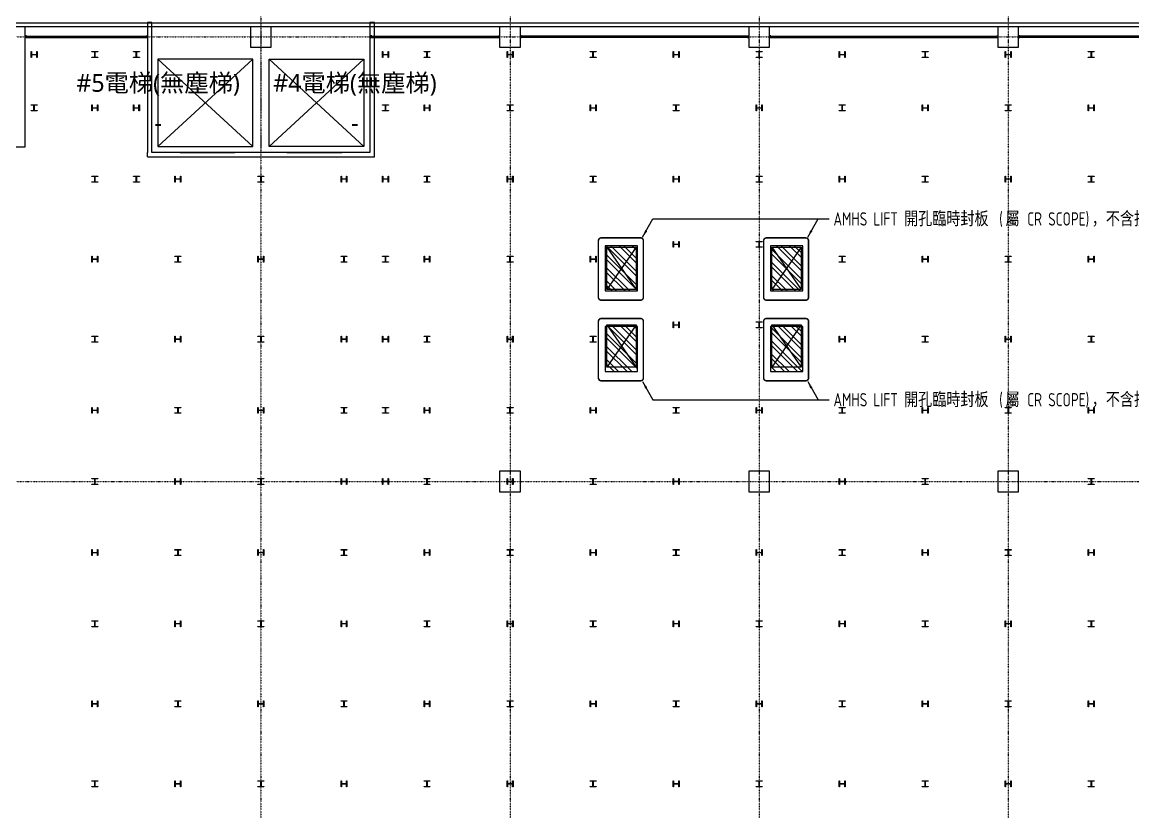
# Model space of a CAD drawing. Extents: x -32000 to 362567, y -29000 to 144214.
# Drawn here: x 185150 to 222600, y 63858 to 90491 of the extents above; entities that cross this region are included whole.
import ezdxf
from ezdxf.enums import TextEntityAlignment as Align

# ---------------------------------------------------------------- set-up
doc = ezdxf.new("R2010")
doc.units = 0
doc.header["$LTSCALE"] = 10
for name, pattern in [('H12PL25$0$JJP_三點線', [0.9, 0.3, -0.15, 0, -0.15, 0, -0.15, 0, -0.15]), ('H12PL25$0$TAI_虛線', [5.644, 2.822, -2.822]), ('XFDP20$0$PHANTOM2', [1.25, 0.625, -0.125, 0.125, -0.125, 0.125, -0.125])]:
    doc.linetypes.add(name, pattern=pattern)
for name, color, linetype in [('H12PL25$0$A-OBJE-2D', 252, 'Continuous'), ('H12PL25$0$A-WALL-EX', 252, 'Continuous'), ('H12PL25$0$A-WALL-IN', 252, 'Continuous'), ('H12PL25$0$A-ZONE', 252, 'Continuous'), ('H12PL25$0$S-COL', 252, 'Continuous'), ('H12PL25$0$S-GRID', 252, 'Continuous'), ('H12PL25$0$S-SLAB-SHOW', 252, 'Continuous'), ('XFDP20$0$A-Cancel Notes', 90, 'Continuous'), ('XFDP20$0$A-Partition-Col (50K)', 1, 'Continuous'), ('XFDP20$0$A-STEEL SHEET_STK', 201, 'Continuous'), ('XFDP20$0$A-W-R1 (Rockwool) (50K)', 2, 'Continuous')]:
    doc.layers.add(name, color=color, linetype=linetype)
doc.styles.add('H12PL25$0$Standard', font='', dxfattribs={"width": 0.8})
doc.styles.add('XFDP20$0$AA-TXT', font='isocp.shx', dxfattribs={"width": 0.8, "bigfont": 'china.shx'})
doc.styles.get('H12PL25$0$Standard').set_extended_font_data('Microsoft JhengHei')
doc.dimstyles.new('XFDP20$0$adim-10', dxfattribs={"dimscale": 1000, "dimtxt": 0.25, "dimasz": 0.25, "dimexe": 0.1, "dimexo": 0.5, "dimgap": 0.15, "dimtad": 0, "dimdec": 4, "dimzin": 0, "dimdsep": 46, "dimtxsty": 'XFDP20$0$AA-TXT', "dimcen": 2.5, "dimclrd": 2, "dimclre": 2, "dimclrt": 256, "dimadec": 0, "dimazin": 0, "dimtfac": 1, "dimtdec": 4, "dimtmove": 0, "dimatfit": 3, "dimfxl": 1, "dimtolj": 1, "dimtzin": 0, "dimarcsym": 0})

# ---------------------------------------------------------------- blocks, each defined once
blk = doc.blocks.new('XFDP20$0$TP1-50-Partition_Col-side')
blk.add_lwpolyline([(-2.5, -4), (-2.5, -3.9), (-2.6, -3.9), (-2.5, -3), (-2.5, -0.3), (-2.4, -0.2), (-0.7, -0.2), (-0.5, -0.2), (-0.1, -0.2), (0, -0.2), (0, -0.2), (0.5, -0.2), (0.6, -0.2), (2.4, -0.2), (2.5, -0.3), (2.5, -3), (2.6, -3.9), (2.5, -3.9), (2.5, -4), (2.7, -4), (2.7, 0), (-2.7, 0), (-2.7, -4)], close=True)
for points in [[(-1.6, -2.1), (-2.3, -2.1, 0.414213), (-2.4, -2.2), (-2.4, -3.6), (-2.5, -3.6), (-2.5, -2.2, -0.414213), (-2.3, -2), (-1.6, -2), (-1.6, -2.1)], [(1.6, -2.1), (2.3, -2.1, -0.414213), (2.4, -2.2), (2.4, -3.6), (2.5, -3.6), (2.5, -2.2, 0.414213), (2.3, -2), (1.6, -2), (1.6, -2.1)]]:
    blk.add_lwpolyline(points, format="xyb")
blk.add_lwpolyline([(2.2, -3.6), (-2.2, -3.6, -0.414214), (-2.3, -3.5), (-2.3, -2.6, -0.414214), (-2.2, -2.5), (-1.3, -2.5, 0.414214), (-1.1, -2.3), (-1.1, -2.2, 0.414214), (-1.3, -2.1), (-1.9, -2.1), (-1.9, -2.1), (-1.3, -2.1, -0.414214), (-1.2, -2.2), (-1.2, -2.3, -0.414214), (-1.3, -2.4), (-2.2, -2.4, 0.414214), (-2.4, -2.6), (-2.4, -3.5, 0.414214), (-2.2, -3.6), (2.2, -3.6, 0.414214), (2.4, -3.5), (2.4, -2.6, 0.414214), (2.2, -2.4), (1.3, -2.4, -0.414214), (1.2, -2.3), (1.2, -2.2, -0.414214), (1.3, -2.1), (1.9, -2.1), (1.9, -2.1), (1.3, -2.1, 0.414214), (1.1, -2.2), (1.1, -2.3, 0.414214), (1.3, -2.5), (2.2, -2.5, -0.414214), (2.3, -2.6), (2.3, -3.5, -0.414214)], format="xyb", close=True)
blk = doc.blocks.new('*U137')
h = blk.add_hatch()
h.set_pattern_fill('STEEL', color=256, scale=250, angle=270, style=0)
h.set_pattern_definition([(315, (-8876, -10240), (22.09709, 22.09709), []), (315, (-8860.375, -10240), (22.09709, 22.09709), [])])
h.paths.add_polyline_path([(0, 152.5), (0, 0), (109, 0), (109, 147.5), (109, 147.5), (109, 152.5)])
blk.add_lwpolyline([(0, 152.5), (0, 0), (109, 0), (109, 147.5), (109, 147.5), (109, 152.5), (0, 152.5)])
blk = doc.blocks.new('XFDP20')
at = {"layer": 'XFDP20$0$A-Cancel Notes', "linetype": 'XFDP20$0$PHANTOM2', "ltscale": 0.5, "const_width": 50}
for points in [[(206097, 81214), (206097, 83117, 0.414214), (205997, 83217), (204680, 83217, 0.414214), (204580, 83117), (204580, 81214, 0.414214), (204680, 81114), (205997, 81114, 0.414214)], [(211667, 81214), (211667, 83117, 0.414214), (211567, 83217), (210250, 83217, 0.414214), (210150, 83117), (210150, 81214, 0.414214), (210250, 81114), (211567, 81114, 0.414214)]]:
    blk.add_lwpolyline(points, format="xyb", close=True, dxfattribs=at)
at = {"layer": 'XFDP20$0$A-Cancel Notes', "linetype": 'XFDP20$0$PHANTOM2', "ltscale": 0.5, "const_width": 50, "elevation": 0}
for points in [[(206097, 78495), (206097, 80398, 0.414214), (205997, 80498), (204680, 80498, 0.414214), (204580, 80398), (204580, 78495, 0.414214), (204680, 78395), (205997, 78395, 0.414214)], [(211667, 78495), (211667, 80398, 0.414214), (211567, 80498), (210250, 80498, 0.414214), (210150, 80398), (210150, 78495, 0.414214), (210250, 78395), (211567, 78395, 0.414214)]]:
    blk.add_lwpolyline(points, format="xyb", close=True, dxfattribs=at)
at = {"layer": 'XFDP20$0$A-W-R1 (Rockwool) (50K)'}
for p, q in [((185250, 90025, 0), (189375, 90025)), ((185250, 89975, 0), (189375, 89975, 0)), ((196900, 90025, 0), (201250, 90025, 0)), ((196900, 89975, 0), (201250, 89975, 0)), ((209650, 90025, 0), (201950, 90025, 0)), ((209650, 89975, 0), (201950, 89975, 0)), ((210350, 90025, 0), (218050, 90025, 0)), ((210350, 89975, 0), (218050, 89975, 0)), ((226450, 90025, 0), (218750, 90025, 0)), ((226450, 89975, 0), (218750, 89975, 0))]:
    blk.add_line(p, q, dxfattribs=at)
at = {"layer": 'XFDP20$0$A-Partition-Col (50K)', "yscale": 10, "zscale": 10}
for p, xscale, rotation in [((185250, 90000, 0), 10, 90), ((189375, 90000, 0), -10, 270), ((196900, 90000), 10, 90), ((201250, 90000, 0), -10, 270), ((201950, 90000, 0), 10, 90), ((209650, 90000), -10, 270), ((210350, 90000), 10, 90), ((218050, 90000, 0), -10, 270), ((218750, 90000, 0), 10, 90)]:
    blk.add_blockref('XFDP20$0$TP1-50-Partition_Col-side', p, dxfattribs=dict(at, xscale=xscale, rotation=rotation))
at = {"layer": 'XFDP20$0$A-STEEL SHEET_STK', "xscale": 10, "yscale": 10, "zscale": 10, "rotation": 180}
for p in [(205901, 82950), (211471, 82950), (205901, 80231, 0), (211471, 80231, 0)]:
    blk.add_blockref('*U137', p, dxfattribs=at)
at = {"layer": 'XFDP20$0$A-Cancel Notes', "style": 'XFDP20$0$AA-TXT', "width": 0.8}
for s, p in [('AMHS LIFT', (212506, 83856, 0)), ('(    CR SCOPE)', (218096, 83856, 0)), ('AMHS LIFT', (212506, 77756, 0)), ('(    CR SCOPE)', (218096, 77756, 0))]:
    blk.add_text(s, height=450, dxfattribs=at).set_placement(p, align=Align.MIDDLE_LEFT)
at = {"layer": 'XFDP20$0$A-Cancel Notes', "style": 'XFDP20$0$AA-TXT'}
for s, p in [('開孔臨時封板  屬', (214887, 83856, 0)), ('，不含拆除。', (221216, 83856, 0)), ('開孔臨時封板  屬', (214887, 77756, 0)), ('，不含拆除。', (221216, 77756, 0))]:
    blk.add_text(s, height=500, dxfattribs=at).set_placement(p, align=Align.MIDDLE_LEFT)
at = {"layer": 'XFDP20$0$A-Cancel Notes'}
for points in [[(206069, 83241, 0), (206416, 83856, 0), (212362, 83856, 0)], [(211639, 83241, 0), (211986, 83856, 0), (212362, 83856, 0)], [(206069, 78371, 0), (206416, 77756, 0), (212362, 77756, 0)], [(211639, 78371, 0), (211986, 77756, 0), (212362, 77756, 0)]]:
    blk.add_leader(points, dimstyle='XFDP20$0$adim-10', override={"dimgap": 0.15, "dimtad": 0}, dxfattribs=at)
blk = doc.blocks.new('H12PL25')
at = {"layer": 'H12PL25$0$A-OBJE-2D', "lineweight": 0}
for p, q in [((192925, 86300), (189725, 89250)), ((192925, 89250), (189725, 86300)), ((192925, 89250), (189725, 89250)), ((189725, 89250), (189725, 86300)), ((192925, 86300), (192925, 89250)), ((193475, 86300), (196675, 89250)), ((193475, 89250), (196675, 86300)), ((193475, 86300), (193475, 89250)), ((193475, 89250), (196675, 89250)), ((196675, 89250), (196675, 86300)), ((189725, 86300), (192925, 86300)), ((196675, 86300), (193475, 86300)), ((190475, 86100), (192325, 86100)), ((194075, 86100), (195925, 86100))]:
    blk.add_line(p, q, dxfattribs=at)
at = {"layer": 'H12PL25$0$A-WALL-EX', "lineweight": 0}
blk.add_line((151700, 90465), (237400, 90465), dxfattribs=at)
at = {"layer": 'H12PL25$0$A-WALL-EX', "lineweight": 0, "flags": 128}
blk.add_lwpolyline([(151550, 90350), (237400, 90350)], dxfattribs=at)
at = {"layer": 'H12PL25$0$A-WALL-IN', "lineweight": 0, "flags": 128}
for points in [[(185250, 90330), (185150, 90330)], [(185250, 86440), (185250, 90330)], [(189525, 90482.5), (189375, 90482.5)], [(189375, 90482.5), (189375, 86100)], [(189525, 86100), (189525, 90482.5)], [(197025, 90482.5), (196875, 90482.5)], [(196875, 90482.5), (196875, 86100)], [(197025, 86100), (197025, 90482.5)], [(176100, 86290), (185250, 86290)], [(185250, 86290), (185250, 86440)], [(189375, 85950), (189375, 86100)], [(189375, 85950), (197025, 85950)], [(196875, 86100), (189525, 86100)], [(197025, 85950), (197025, 86100)]]:
    blk.add_lwpolyline(points, dxfattribs=at)
at = {"layer": 'H12PL25$0$S-COL', "lineweight": 0, "flags": 128}
for points in [[(192850, 90350), (192850, 89650), (193550, 89650), (193550, 90350)], [(201250, 90350), (201250, 89650), (201950, 89650), (201950, 90350)], [(209650, 90350), (209650, 89650), (210350, 89650), (210350, 90350)], [(218050, 90350), (218050, 89650), (218750, 89650), (218750, 90350)]]:
    blk.add_lwpolyline(points, dxfattribs=at)
for points in [[(185450, 89500), (185462, 89500), (185462, 89417, 0.41421356), (185475, 89404), (185625, 89404, 0.41421356), (185638, 89417), (185638, 89500), (185650, 89500), (185650, 89300), (185638, 89300), (185638, 89383, 0.41421356), (185625, 89396), (185475, 89396, 0.41421356), (185462, 89383), (185462, 89300), (185450, 89300)], [(187500, 89300), (187500, 89312), (187583, 89312, 0.41421356), (187596, 89325), (187596, 89475, 0.41421356), (187583, 89488), (187500, 89488), (187500, 89500), (187700, 89500), (187700, 89488), (187617, 89488, 0.41421356), (187604, 89475), (187604, 89325, 0.41421356), (187617, 89312), (187700, 89312), (187700, 89300)], [(188900, 89300), (188900, 89312), (188983, 89312, 0.41421356), (188996, 89325), (188996, 89475, 0.41421356), (188983, 89488), (188900, 89488), (188900, 89500), (189100, 89500), (189100, 89488), (189017, 89488, 0.41421356), (189004, 89475), (189004, 89325, 0.41421356), (189017, 89312), (189100, 89312), (189100, 89300)], [(197300, 89500), (197312, 89500), (197312, 89417, 0.41421356), (197325, 89404), (197475, 89404, 0.41421356), (197488, 89417), (197488, 89500), (197500, 89500), (197500, 89300), (197488, 89300), (197488, 89383, 0.41421356), (197475, 89396), (197325, 89396, 0.41421356), (197312, 89383), (197312, 89300), (197300, 89300)], [(198700, 89300), (198700, 89312), (198783, 89312, 0.41421356), (198796, 89325), (198796, 89475, 0.41421356), (198783, 89488), (198700, 89488), (198700, 89500), (198900, 89500), (198900, 89488), (198817, 89488, 0.41421356), (198804, 89475), (198804, 89325, 0.41421356), (198817, 89312), (198900, 89312), (198900, 89300)], [(201500, 89500), (201512, 89500), (201512, 89417, 0.41421356), (201525, 89404), (201675, 89404, 0.41421356), (201688, 89417), (201688, 89500), (201700, 89500), (201700, 89300), (201688, 89300), (201688, 89383, 0.41421356), (201675, 89396), (201525, 89396, 0.41421356), (201512, 89383), (201512, 89300), (201500, 89300)], [(204300, 89300), (204300, 89312), (204383, 89312, 0.41421356), (204396, 89325), (204396, 89475, 0.41421356), (204383, 89488), (204300, 89488), (204300, 89500), (204500, 89500), (204500, 89488), (204417, 89488, 0.41421356), (204404, 89475), (204404, 89325, 0.41421356), (204417, 89312), (204500, 89312), (204500, 89300)], [(207100, 89500), (207112, 89500), (207112, 89417, 0.41421356), (207125, 89404), (207275, 89404, 0.41421356), (207288, 89417), (207288, 89500), (207300, 89500), (207300, 89300), (207288, 89300), (207288, 89383, 0.41421356), (207275, 89396), (207125, 89396, 0.41421356), (207112, 89383), (207112, 89300), (207100, 89300)], [(209900, 89300), (209900, 89312), (209983, 89312, 0.41421356), (209996, 89325), (209996, 89475, 0.41421356), (209983, 89488), (209900, 89488), (209900, 89500), (210100, 89500), (210100, 89488), (210017, 89488, 0.41421356), (210004, 89475), (210004, 89325, 0.41421356), (210017, 89312), (210100, 89312), (210100, 89300)], [(212700, 89500), (212712, 89500), (212712, 89417, 0.41421356), (212725, 89404), (212875, 89404, 0.41421356), (212888, 89417), (212888, 89500), (212900, 89500), (212900, 89300), (212888, 89300), (212888, 89383, 0.41421356), (212875, 89396), (212725, 89396, 0.41421356), (212712, 89383), (212712, 89300), (212700, 89300)], [(215500, 89300), (215500, 89312), (215583, 89312, 0.41421356), (215596, 89325), (215596, 89475, 0.41421356), (215583, 89488), (215500, 89488), (215500, 89500), (215700, 89500), (215700, 89488), (215617, 89488, 0.41421356), (215604, 89475), (215604, 89325, 0.41421356), (215617, 89312), (215700, 89312), (215700, 89300)], [(218300, 89500), (218312, 89500), (218312, 89417, 0.41421356), (218325, 89404), (218475, 89404, 0.41421356), (218488, 89417), (218488, 89500), (218500, 89500), (218500, 89300), (218488, 89300), (218488, 89383, 0.41421356), (218475, 89396), (218325, 89396, 0.41421356), (218312, 89383), (218312, 89300), (218300, 89300)], [(221100, 89300), (221100, 89312), (221183, 89312, 0.41421356), (221196, 89325), (221196, 89475, 0.41421356), (221183, 89488), (221100, 89488), (221100, 89500), (221300, 89500), (221300, 89488), (221217, 89488, 0.41421356), (221204, 89475), (221204, 89325, 0.41421356), (221217, 89312), (221300, 89312), (221300, 89300)], [(185450, 87500), (185450, 87512), (185533, 87512, 0.41421356), (185546, 87525), (185546, 87675, 0.41421356), (185533, 87688), (185450, 87688), (185450, 87700), (185650, 87700), (185650, 87688), (185567, 87688, 0.41421356), (185554, 87675), (185554, 87525, 0.41421356), (185567, 87512), (185650, 87512), (185650, 87500)], [(187500, 87700), (187512, 87700), (187512, 87617, 0.41421356), (187525, 87604), (187675, 87604, 0.41421356), (187688, 87617), (187688, 87700), (187700, 87700), (187700, 87500), (187688, 87500), (187688, 87583, 0.41421356), (187675, 87596), (187525, 87596, 0.41421356), (187512, 87583), (187512, 87500), (187500, 87500)], [(188900, 87700), (188912, 87700), (188912, 87617, 0.41421356), (188925, 87604), (189075, 87604, 0.41421356), (189088, 87617), (189088, 87700), (189100, 87700), (189100, 87500), (189088, 87500), (189088, 87583, 0.41421356), (189075, 87596), (188925, 87596, 0.41421356), (188912, 87583), (188912, 87500), (188900, 87500)], [(197300, 87500), (197300, 87512), (197383, 87512, 0.41421356), (197396, 87525), (197396, 87675, 0.41421356), (197383, 87688), (197300, 87688), (197300, 87700), (197500, 87700), (197500, 87688), (197417, 87688, 0.41421356), (197404, 87675), (197404, 87525, 0.41421356), (197417, 87512), (197500, 87512), (197500, 87500)], [(198700, 87700), (198712, 87700), (198712, 87617, 0.41421356), (198725, 87604), (198875, 87604, 0.41421356), (198888, 87617), (198888, 87700), (198900, 87700), (198900, 87500), (198888, 87500), (198888, 87583, 0.41421356), (198875, 87596), (198725, 87596, 0.41421356), (198712, 87583), (198712, 87500), (198700, 87500)], [(201500, 87500), (201500, 87512), (201583, 87512, 0.41421356), (201596, 87525), (201596, 87675, 0.41421356), (201583, 87688), (201500, 87688), (201500, 87700), (201700, 87700), (201700, 87688), (201617, 87688, 0.41421356), (201604, 87675), (201604, 87525, 0.41421356), (201617, 87512), (201700, 87512), (201700, 87500)], [(204300, 87700), (204312, 87700), (204312, 87617, 0.41421356), (204325, 87604), (204475, 87604, 0.41421356), (204488, 87617), (204488, 87700), (204500, 87700), (204500, 87500), (204488, 87500), (204488, 87583, 0.41421356), (204475, 87596), (204325, 87596, 0.41421356), (204312, 87583), (204312, 87500), (204300, 87500)], [(207100, 87500), (207100, 87512), (207183, 87512, 0.41421356), (207196, 87525), (207196, 87675, 0.41421356), (207183, 87688), (207100, 87688), (207100, 87700), (207300, 87700), (207300, 87688), (207217, 87688, 0.41421356), (207204, 87675), (207204, 87525, 0.41421356), (207217, 87512), (207300, 87512), (207300, 87500)], [(209900, 87700), (209912, 87700), (209912, 87617, 0.41421356), (209925, 87604), (210075, 87604, 0.41421356), (210088, 87617), (210088, 87700), (210100, 87700), (210100, 87500), (210088, 87500), (210088, 87583, 0.41421356), (210075, 87596), (209925, 87596, 0.41421356), (209912, 87583), (209912, 87500), (209900, 87500)], [(212700, 87500), (212700, 87512), (212783, 87512, 0.41421356), (212796, 87525), (212796, 87675, 0.41421356), (212783, 87688), (212700, 87688), (212700, 87700), (212900, 87700), (212900, 87688), (212817, 87688, 0.41421356), (212804, 87675), (212804, 87525, 0.41421356), (212817, 87512), (212900, 87512), (212900, 87500)], [(215500, 87700), (215512, 87700), (215512, 87617, 0.41421356), (215525, 87604), (215675, 87604, 0.41421356), (215688, 87617), (215688, 87700), (215700, 87700), (215700, 87500), (215688, 87500), (215688, 87583, 0.41421356), (215675, 87596), (215525, 87596, 0.41421356), (215512, 87583), (215512, 87500), (215500, 87500)], [(218300, 87500), (218300, 87512), (218383, 87512, 0.41421356), (218396, 87525), (218396, 87675, 0.41421356), (218383, 87688), (218300, 87688), (218300, 87700), (218500, 87700), (218500, 87688), (218417, 87688, 0.41421356), (218404, 87675), (218404, 87525, 0.41421356), (218417, 87512), (218500, 87512), (218500, 87500)], [(221100, 87700), (221112, 87700), (221112, 87617, 0.41421356), (221125, 87604), (221275, 87604, 0.41421356), (221288, 87617), (221288, 87700), (221300, 87700), (221300, 87500), (221288, 87500), (221288, 87583, 0.41421356), (221275, 87596), (221125, 87596, 0.41421356), (221112, 87583), (221112, 87500), (221100, 87500)], [(187500, 85100), (187500, 85112), (187583, 85112, 0.41421356), (187596, 85125), (187596, 85275, 0.41421356), (187583, 85288), (187500, 85288), (187500, 85300), (187700, 85300), (187700, 85288), (187617, 85288, 0.41421356), (187604, 85275), (187604, 85125, 0.41421356), (187617, 85112), (187700, 85112), (187700, 85100)], [(188900, 85100), (188900, 85112), (188983, 85112, 0.41421356), (188996, 85125), (188996, 85275, 0.41421356), (188983, 85288), (188900, 85288), (188900, 85300), (189100, 85300), (189100, 85288), (189017, 85288, 0.41421356), (189004, 85275), (189004, 85125, 0.41421356), (189017, 85112), (189100, 85112), (189100, 85100)], [(190300, 85300), (190312, 85300), (190312, 85217, 0.41421356), (190325, 85204), (190475, 85204, 0.41421356), (190488, 85217), (190488, 85300), (190500, 85300), (190500, 85100), (190488, 85100), (190488, 85183, 0.41421356), (190475, 85196), (190325, 85196, 0.41421356), (190312, 85183), (190312, 85100), (190300, 85100)], [(193100, 85100), (193100, 85112), (193183, 85112, 0.41421356), (193196, 85125), (193196, 85275, 0.41421356), (193183, 85288), (193100, 85288), (193100, 85300), (193300, 85300), (193300, 85288), (193217, 85288, 0.41421356), (193204, 85275), (193204, 85125, 0.41421356), (193217, 85112), (193300, 85112), (193300, 85100)], [(195900, 85300), (195912, 85300), (195912, 85217, 0.41421356), (195925, 85204), (196075, 85204, 0.41421356), (196088, 85217), (196088, 85300), (196100, 85300), (196100, 85100), (196088, 85100), (196088, 85183, 0.41421356), (196075, 85196), (195925, 85196, 0.41421356), (195912, 85183), (195912, 85100), (195900, 85100)], [(197500, 85100), (197488, 85100), (197488, 85183, 0.41421356), (197475, 85196), (197325, 85196, 0.41421356), (197312, 85183), (197312, 85100), (197300, 85100), (197300, 85300), (197312, 85300), (197312, 85217, 0.41421356), (197325, 85204), (197475, 85204, 0.41421356), (197488, 85217), (197488, 85300), (197500, 85300)], [(198700, 85100), (198700, 85112), (198783, 85112, 0.41421356), (198796, 85125), (198796, 85275, 0.41421356), (198783, 85288), (198700, 85288), (198700, 85300), (198900, 85300), (198900, 85288), (198817, 85288, 0.41421356), (198804, 85275), (198804, 85125, 0.41421356), (198817, 85112), (198900, 85112), (198900, 85100)], [(201500, 85300), (201512, 85300), (201512, 85217, 0.41421356), (201525, 85204), (201675, 85204, 0.41421356), (201688, 85217), (201688, 85300), (201700, 85300), (201700, 85100), (201688, 85100), (201688, 85183, 0.41421356), (201675, 85196), (201525, 85196, 0.41421356), (201512, 85183), (201512, 85100), (201500, 85100)], [(204300, 85100), (204300, 85112), (204383, 85112, 0.41421356), (204396, 85125), (204396, 85275, 0.41421356), (204383, 85288), (204300, 85288), (204300, 85300), (204500, 85300), (204500, 85288), (204417, 85288, 0.41421356), (204404, 85275), (204404, 85125, 0.41421356), (204417, 85112), (204500, 85112), (204500, 85100)], [(207100, 85300), (207112, 85300), (207112, 85217, 0.41421356), (207125, 85204), (207275, 85204, 0.41421356), (207288, 85217), (207288, 85300), (207300, 85300), (207300, 85100), (207288, 85100), (207288, 85183, 0.41421356), (207275, 85196), (207125, 85196, 0.41421356), (207112, 85183), (207112, 85100), (207100, 85100)], [(209900, 85100), (209900, 85112), (209983, 85112, 0.41421356), (209996, 85125), (209996, 85275, 0.41421356), (209983, 85288), (209900, 85288), (209900, 85300), (210100, 85300), (210100, 85288), (210017, 85288, 0.41421356), (210004, 85275), (210004, 85125, 0.41421356), (210017, 85112), (210100, 85112), (210100, 85100)], [(212700, 85300), (212712, 85300), (212712, 85217, 0.41421356), (212725, 85204), (212875, 85204, 0.41421356), (212888, 85217), (212888, 85300), (212900, 85300), (212900, 85100), (212888, 85100), (212888, 85183, 0.41421356), (212875, 85196), (212725, 85196, 0.41421356), (212712, 85183), (212712, 85100), (212700, 85100)], [(215500, 85100), (215500, 85112), (215583, 85112, 0.41421356), (215596, 85125), (215596, 85275, 0.41421356), (215583, 85288), (215500, 85288), (215500, 85300), (215700, 85300), (215700, 85288), (215617, 85288, 0.41421356), (215604, 85275), (215604, 85125, 0.41421356), (215617, 85112), (215700, 85112), (215700, 85100)], [(218300, 85300), (218312, 85300), (218312, 85217, 0.41421356), (218325, 85204), (218475, 85204, 0.41421356), (218488, 85217), (218488, 85300), (218500, 85300), (218500, 85100), (218488, 85100), (218488, 85183, 0.41421356), (218475, 85196), (218325, 85196, 0.41421356), (218312, 85183), (218312, 85100), (218300, 85100)], [(221100, 85100), (221100, 85112), (221183, 85112, 0.41421356), (221196, 85125), (221196, 85275, 0.41421356), (221183, 85288), (221100, 85288), (221100, 85300), (221300, 85300), (221300, 85288), (221217, 85288, 0.41421356), (221204, 85275), (221204, 85125, 0.41421356), (221217, 85112), (221300, 85112), (221300, 85100)], [(207100, 83099.64), (207112, 83099.64), (207112, 83016.64, 0.41421356), (207125, 83003.64), (207275, 83003.64, 0.41421356), (207288, 83016.64), (207288, 83099.64), (207300, 83099.64), (207300, 82899.64), (207288, 82899.64), (207288, 82982.64, 0.41421356), (207275, 82995.64), (207125, 82995.64, 0.41421356), (207112, 82982.64), (207112, 82899.64), (207100, 82899.64)], [(209900, 82899.64), (209900, 82911.64), (209983, 82911.64, 0.41421356), (209996, 82924.64), (209996, 83074.64, 0.41421356), (209983, 83087.64), (209900, 83087.64), (209900, 83099.64), (210100, 83099.64), (210100, 83087.64), (210017, 83087.64, 0.41421356), (210004, 83074.64), (210004, 82924.64, 0.41421356), (210017, 82911.64), (210100, 82911.64), (210100, 82899.64)], [(187500, 82600), (187512, 82600), (187512, 82517, 0.41421356), (187525, 82504), (187675, 82504, 0.41421356), (187688, 82517), (187688, 82600), (187700, 82600), (187700, 82400), (187688, 82400), (187688, 82483, 0.41421356), (187675, 82496), (187525, 82496, 0.41421356), (187512, 82483), (187512, 82400), (187500, 82400)], [(190300, 82400), (190300, 82412), (190383, 82412, 0.41421356), (190396, 82425), (190396, 82575, 0.41421356), (190383, 82588), (190300, 82588), (190300, 82600), (190500, 82600), (190500, 82588), (190417, 82588, 0.41421356), (190404, 82575), (190404, 82425, 0.41421356), (190417, 82412), (190500, 82412), (190500, 82400)], [(193100, 82600), (193112, 82600), (193112, 82517, 0.41421356), (193125, 82504), (193275, 82504, 0.41421356), (193288, 82517), (193288, 82600), (193300, 82600), (193300, 82400), (193288, 82400), (193288, 82483, 0.41421356), (193275, 82496), (193125, 82496, 0.41421356), (193112, 82483), (193112, 82400), (193100, 82400)], [(195900, 82400), (195900, 82412), (195983, 82412, 0.41421356), (195996, 82425), (195996, 82575, 0.41421356), (195983, 82588), (195900, 82588), (195900, 82600), (196100, 82600), (196100, 82588), (196017, 82588, 0.41421356), (196004, 82575), (196004, 82425, 0.41421356), (196017, 82412), (196100, 82412), (196100, 82400)], [(197300, 82400), (197300, 82412), (197383, 82412, 0.41421356), (197396, 82425), (197396, 82575, 0.41421356), (197383, 82588), (197300, 82588), (197300, 82600), (197500, 82600), (197500, 82588), (197417, 82588, 0.41421356), (197404, 82575), (197404, 82425, 0.41421356), (197417, 82412), (197500, 82412), (197500, 82400)], [(198700, 82600), (198712, 82600), (198712, 82517, 0.41421356), (198725, 82504), (198875, 82504, 0.41421356), (198888, 82517), (198888, 82600), (198900, 82600), (198900, 82400), (198888, 82400), (198888, 82483, 0.41421356), (198875, 82496), (198725, 82496, 0.41421356), (198712, 82483), (198712, 82400), (198700, 82400)], [(201500, 82400), (201500, 82412), (201583, 82412, 0.41421356), (201596, 82425), (201596, 82575, 0.41421356), (201583, 82588), (201500, 82588), (201500, 82600), (201700, 82600), (201700, 82588), (201617, 82588, 0.41421356), (201604, 82575), (201604, 82425, 0.41421356), (201617, 82412), (201700, 82412), (201700, 82400)], [(204300, 82600), (204312, 82600), (204312, 82517, 0.41421356), (204325, 82504), (204475, 82504, 0.41421356), (204488, 82517), (204488, 82600), (204500, 82600), (204500, 82400), (204488, 82400), (204488, 82483, 0.41421356), (204475, 82496), (204325, 82496, 0.41421356), (204312, 82483), (204312, 82400), (204300, 82400)], [(212700, 82400), (212700, 82412), (212783, 82412, 0.41421356), (212796, 82425), (212796, 82575, 0.41421356), (212783, 82588), (212700, 82588), (212700, 82600), (212900, 82600), (212900, 82588), (212817, 82588, 0.41421356), (212804, 82575), (212804, 82425, 0.41421356), (212817, 82412), (212900, 82412), (212900, 82400)], [(215500, 82600), (215512, 82600), (215512, 82517, 0.41421356), (215525, 82504), (215675, 82504, 0.41421356), (215688, 82517), (215688, 82600), (215700, 82600), (215700, 82400), (215688, 82400), (215688, 82483, 0.41421356), (215675, 82496), (215525, 82496, 0.41421356), (215512, 82483), (215512, 82400), (215500, 82400)], [(218300, 82400), (218300, 82412), (218383, 82412, 0.41421356), (218396, 82425), (218396, 82575, 0.41421356), (218383, 82588), (218300, 82588), (218300, 82600), (218500, 82600), (218500, 82588), (218417, 82588, 0.41421356), (218404, 82575), (218404, 82425, 0.41421356), (218417, 82412), (218500, 82412), (218500, 82400)], [(221100, 82600), (221112, 82600), (221112, 82517, 0.41421356), (221125, 82504), (221275, 82504, 0.41421356), (221288, 82517), (221288, 82600), (221300, 82600), (221300, 82400), (221288, 82400), (221288, 82483, 0.41421356), (221275, 82496), (221125, 82496, 0.41421356), (221112, 82483), (221112, 82400), (221100, 82400)], [(207100, 80380.63), (207112, 80380.63), (207112, 80297.63, 0.41421356), (207125, 80284.63), (207275, 80284.63, 0.41421356), (207288, 80297.63), (207288, 80380.63), (207300, 80380.63), (207300, 80180.63), (207288, 80180.63), (207288, 80263.63, 0.41421356), (207275, 80276.63), (207125, 80276.63, 0.41421356), (207112, 80263.63), (207112, 80180.63), (207100, 80180.63)], [(209900, 80180.63), (209900, 80192.63), (209983, 80192.63, 0.41421356), (209996, 80205.63), (209996, 80355.63, 0.41421356), (209983, 80368.63), (209900, 80368.63), (209900, 80380.63), (210100, 80380.63), (210100, 80368.63), (210017, 80368.63, 0.41421356), (210004, 80355.63), (210004, 80205.63, 0.41421356), (210017, 80192.63), (210100, 80192.63), (210100, 80180.63)], [(187500, 79700), (187500, 79712), (187583, 79712, 0.41421356), (187596, 79725), (187596, 79875, 0.41421356), (187583, 79888), (187500, 79888), (187500, 79900), (187700, 79900), (187700, 79888), (187617, 79888, 0.41421356), (187604, 79875), (187604, 79725, 0.41421356), (187617, 79712), (187700, 79712), (187700, 79700)], [(190300, 79900), (190312, 79900), (190312, 79817, 0.41421356), (190325, 79804), (190475, 79804, 0.41421356), (190488, 79817), (190488, 79900), (190500, 79900), (190500, 79700), (190488, 79700), (190488, 79783, 0.41421356), (190475, 79796), (190325, 79796, 0.41421356), (190312, 79783), (190312, 79700), (190300, 79700)], [(193100, 79700), (193100, 79712), (193183, 79712, 0.41421356), (193196, 79725), (193196, 79875, 0.41421356), (193183, 79888), (193100, 79888), (193100, 79900), (193300, 79900), (193300, 79888), (193217, 79888, 0.41421356), (193204, 79875), (193204, 79725, 0.41421356), (193217, 79712), (193300, 79712), (193300, 79700)], [(195900, 79900), (195912, 79900), (195912, 79817, 0.41421356), (195925, 79804), (196075, 79804, 0.41421356), (196088, 79817), (196088, 79900), (196100, 79900), (196100, 79700), (196088, 79700), (196088, 79783, 0.41421356), (196075, 79796), (195925, 79796, 0.41421356), (195912, 79783), (195912, 79700), (195900, 79700)], [(197500, 79700), (197488, 79700), (197488, 79783, 0.41421356), (197475, 79796), (197325, 79796, 0.41421356), (197312, 79783), (197312, 79700), (197300, 79700), (197300, 79900), (197312, 79900), (197312, 79817, 0.41421356), (197325, 79804), (197475, 79804, 0.41421356), (197488, 79817), (197488, 79900), (197500, 79900)], [(198700, 79700), (198700, 79712), (198783, 79712, 0.41421356), (198796, 79725), (198796, 79875, 0.41421356), (198783, 79888), (198700, 79888), (198700, 79900), (198900, 79900), (198900, 79888), (198817, 79888, 0.41421356), (198804, 79875), (198804, 79725, 0.41421356), (198817, 79712), (198900, 79712), (198900, 79700)], [(201500, 79900), (201512, 79900), (201512, 79817, 0.41421356), (201525, 79804), (201675, 79804, 0.41421356), (201688, 79817), (201688, 79900), (201700, 79900), (201700, 79700), (201688, 79700), (201688, 79783, 0.41421356), (201675, 79796), (201525, 79796, 0.41421356), (201512, 79783), (201512, 79700), (201500, 79700)], [(204300, 79700), (204300, 79712), (204383, 79712, 0.41421356), (204396, 79725), (204396, 79875, 0.41421356), (204383, 79888), (204300, 79888), (204300, 79900), (204500, 79900), (204500, 79888), (204417, 79888, 0.41421356), (204404, 79875), (204404, 79725, 0.41421356), (204417, 79712), (204500, 79712), (204500, 79700)], [(212700, 79900), (212712, 79900), (212712, 79817, 0.41421356), (212725, 79804), (212875, 79804, 0.41421356), (212888, 79817), (212888, 79900), (212900, 79900), (212900, 79700), (212888, 79700), (212888, 79783, 0.41421356), (212875, 79796), (212725, 79796, 0.41421356), (212712, 79783), (212712, 79700), (212700, 79700)], [(215500, 79700), (215500, 79712), (215583, 79712, 0.41421356), (215596, 79725), (215596, 79875, 0.41421356), (215583, 79888), (215500, 79888), (215500, 79900), (215700, 79900), (215700, 79888), (215617, 79888, 0.41421356), (215604, 79875), (215604, 79725, 0.41421356), (215617, 79712), (215700, 79712), (215700, 79700)], [(218300, 79900), (218312, 79900), (218312, 79817, 0.41421356), (218325, 79804), (218475, 79804, 0.41421356), (218488, 79817), (218488, 79900), (218500, 79900), (218500, 79700), (218488, 79700), (218488, 79783, 0.41421356), (218475, 79796), (218325, 79796, 0.41421356), (218312, 79783), (218312, 79700), (218300, 79700)], [(221100, 79700), (221100, 79712), (221183, 79712, 0.41421356), (221196, 79725), (221196, 79875, 0.41421356), (221183, 79888), (221100, 79888), (221100, 79900), (221300, 79900), (221300, 79888), (221217, 79888, 0.41421356), (221204, 79875), (221204, 79725, 0.41421356), (221217, 79712), (221300, 79712), (221300, 79700)], [(187500, 77500), (187512, 77500), (187512, 77417, 0.41421356), (187525, 77404), (187675, 77404, 0.41421356), (187688, 77417), (187688, 77500), (187700, 77500), (187700, 77300), (187688, 77300), (187688, 77383, 0.41421356), (187675, 77396), (187525, 77396, 0.41421356), (187512, 77383), (187512, 77300), (187500, 77300)], [(190300, 77300), (190300, 77312), (190383, 77312, 0.41421356), (190396, 77325), (190396, 77475, 0.41421356), (190383, 77488), (190300, 77488), (190300, 77500), (190500, 77500), (190500, 77488), (190417, 77488, 0.41421356), (190404, 77475), (190404, 77325, 0.41421356), (190417, 77312), (190500, 77312), (190500, 77300)], [(193100, 77500), (193112, 77500), (193112, 77417, 0.41421356), (193125, 77404), (193275, 77404, 0.41421356), (193288, 77417), (193288, 77500), (193300, 77500), (193300, 77300), (193288, 77300), (193288, 77383, 0.41421356), (193275, 77396), (193125, 77396, 0.41421356), (193112, 77383), (193112, 77300), (193100, 77300)], [(195900, 77300), (195900, 77312), (195983, 77312, 0.41421356), (195996, 77325), (195996, 77475, 0.41421356), (195983, 77488), (195900, 77488), (195900, 77500), (196100, 77500), (196100, 77488), (196017, 77488, 0.41421356), (196004, 77475), (196004, 77325, 0.41421356), (196017, 77312), (196100, 77312), (196100, 77300)], [(197300, 77300), (197300, 77312), (197383, 77312, 0.41421356), (197396, 77325), (197396, 77475, 0.41421356), (197383, 77488), (197300, 77488), (197300, 77500), (197500, 77500), (197500, 77488), (197417, 77488, 0.41421356), (197404, 77475), (197404, 77325, 0.41421356), (197417, 77312), (197500, 77312), (197500, 77300)], [(198700, 77500), (198712, 77500), (198712, 77417, 0.41421356), (198725, 77404), (198875, 77404, 0.41421356), (198888, 77417), (198888, 77500), (198900, 77500), (198900, 77300), (198888, 77300), (198888, 77383, 0.41421356), (198875, 77396), (198725, 77396, 0.41421356), (198712, 77383), (198712, 77300), (198700, 77300)], [(201500, 77300), (201500, 77312), (201583, 77312, 0.41421356), (201596, 77325), (201596, 77475, 0.41421356), (201583, 77488), (201500, 77488), (201500, 77500), (201700, 77500), (201700, 77488), (201617, 77488, 0.41421356), (201604, 77475), (201604, 77325, 0.41421356), (201617, 77312), (201700, 77312), (201700, 77300)], [(204300, 77500), (204312, 77500), (204312, 77417, 0.41421356), (204325, 77404), (204475, 77404, 0.41421356), (204488, 77417), (204488, 77500), (204500, 77500), (204500, 77300), (204488, 77300), (204488, 77383, 0.41421356), (204475, 77396), (204325, 77396, 0.41421356), (204312, 77383), (204312, 77300), (204300, 77300)], [(207100, 77300), (207100, 77312), (207183, 77312, 0.41421356), (207196, 77325), (207196, 77475, 0.41421356), (207183, 77488), (207100, 77488), (207100, 77500), (207300, 77500), (207300, 77488), (207217, 77488, 0.41421356), (207204, 77475), (207204, 77325, 0.41421356), (207217, 77312), (207300, 77312), (207300, 77300)], [(209900, 77500), (209912, 77500), (209912, 77417, 0.41421356), (209925, 77404), (210075, 77404, 0.41421356), (210088, 77417), (210088, 77500), (210100, 77500), (210100, 77300), (210088, 77300), (210088, 77383, 0.41421356), (210075, 77396), (209925, 77396, 0.41421356), (209912, 77383), (209912, 77300), (209900, 77300)], [(212700, 77300), (212700, 77312), (212783, 77312, 0.41421356), (212796, 77325), (212796, 77475, 0.41421356), (212783, 77488), (212700, 77488), (212700, 77500), (212900, 77500), (212900, 77488), (212817, 77488, 0.41421356), (212804, 77475), (212804, 77325, 0.41421356), (212817, 77312), (212900, 77312), (212900, 77300)], [(215500, 77500), (215512, 77500), (215512, 77417, 0.41421356), (215525, 77404), (215675, 77404, 0.41421356), (215688, 77417), (215688, 77500), (215700, 77500), (215700, 77300), (215688, 77300), (215688, 77383, 0.41421356), (215675, 77396), (215525, 77396, 0.41421356), (215512, 77383), (215512, 77300), (215500, 77300)], [(218300, 77300), (218300, 77312), (218383, 77312, 0.41421356), (218396, 77325), (218396, 77475, 0.41421356), (218383, 77488), (218300, 77488), (218300, 77500), (218500, 77500), (218500, 77488), (218417, 77488, 0.41421356), (218404, 77475), (218404, 77325, 0.41421356), (218417, 77312), (218500, 77312), (218500, 77300)], [(221100, 77500), (221112, 77500), (221112, 77417, 0.41421356), (221125, 77404), (221275, 77404, 0.41421356), (221288, 77417), (221288, 77500), (221300, 77500), (221300, 77300), (221288, 77300), (221288, 77383, 0.41421356), (221275, 77396), (221125, 77396, 0.41421356), (221112, 77383), (221112, 77300), (221100, 77300)], [(187500, 74900), (187500, 74912), (187583, 74912, 0.41421356), (187596, 74925), (187596, 75075, 0.41421356), (187583, 75088), (187500, 75088), (187500, 75100), (187700, 75100), (187700, 75088), (187617, 75088, 0.41421356), (187604, 75075), (187604, 74925, 0.41421356), (187617, 74912), (187700, 74912), (187700, 74900)], [(190300, 75100), (190312, 75100), (190312, 75017, 0.41421356), (190325, 75004), (190475, 75004, 0.41421356), (190488, 75017), (190488, 75100), (190500, 75100), (190500, 74900), (190488, 74900), (190488, 74983, 0.41421356), (190475, 74996), (190325, 74996, 0.41421356), (190312, 74983), (190312, 74900), (190300, 74900)], [(193100, 74900), (193100, 74912), (193183, 74912, 0.41421356), (193196, 74925), (193196, 75075, 0.41421356), (193183, 75088), (193100, 75088), (193100, 75100), (193300, 75100), (193300, 75088), (193217, 75088, 0.41421356), (193204, 75075), (193204, 74925, 0.41421356), (193217, 74912), (193300, 74912), (193300, 74900)], [(195900, 75100), (195912, 75100), (195912, 75017, 0.41421356), (195925, 75004), (196075, 75004, 0.41421356), (196088, 75017), (196088, 75100), (196100, 75100), (196100, 74900), (196088, 74900), (196088, 74983, 0.41421356), (196075, 74996), (195925, 74996, 0.41421356), (195912, 74983), (195912, 74900), (195900, 74900)], [(197300, 75100), (197312, 75100), (197312, 75017, 0.41421356), (197325, 75004), (197475, 75004, 0.41421356), (197488, 75017), (197488, 75100), (197500, 75100), (197500, 74900), (197488, 74900), (197488, 74983, 0.41421356), (197475, 74996), (197325, 74996, 0.41421356), (197312, 74983), (197312, 74900), (197300, 74900)], [(198700, 74900), (198700, 74912), (198783, 74912, 0.41421356), (198796, 74925), (198796, 75075, 0.41421356), (198783, 75088), (198700, 75088), (198700, 75100), (198900, 75100), (198900, 75088), (198817, 75088, 0.41421356), (198804, 75075), (198804, 74925, 0.41421356), (198817, 74912), (198900, 74912), (198900, 74900)], [(201500, 75100), (201512, 75100), (201512, 75017, 0.41421356), (201525, 75004), (201675, 75004, 0.41421356), (201688, 75017), (201688, 75100), (201700, 75100), (201700, 74900), (201688, 74900), (201688, 74983, 0.41421356), (201675, 74996), (201525, 74996, 0.41421356), (201512, 74983), (201512, 74900), (201500, 74900)], [(204300, 74900), (204300, 74912), (204383, 74912, 0.41421356), (204396, 74925), (204396, 75075, 0.41421356), (204383, 75088), (204300, 75088), (204300, 75100), (204500, 75100), (204500, 75088), (204417, 75088, 0.41421356), (204404, 75075), (204404, 74925, 0.41421356), (204417, 74912), (204500, 74912), (204500, 74900)], [(207100, 75100), (207112, 75100), (207112, 75017, 0.41421356), (207125, 75004), (207275, 75004, 0.41421356), (207288, 75017), (207288, 75100), (207300, 75100), (207300, 74900), (207288, 74900), (207288, 74983, 0.41421356), (207275, 74996), (207125, 74996, 0.41421356), (207112, 74983), (207112, 74900), (207100, 74900)], [(212700, 75100), (212712, 75100), (212712, 75017, 0.41421356), (212725, 75004), (212875, 75004, 0.41421356), (212888, 75017), (212888, 75100), (212900, 75100), (212900, 74900), (212888, 74900), (212888, 74983, 0.41421356), (212875, 74996), (212725, 74996, 0.41421356), (212712, 74983), (212712, 74900), (212700, 74900)], [(215500, 74900), (215500, 74912), (215583, 74912, 0.41421356), (215596, 74925), (215596, 75075, 0.41421356), (215583, 75088), (215500, 75088), (215500, 75100), (215700, 75100), (215700, 75088), (215617, 75088, 0.41421356), (215604, 75075), (215604, 74925, 0.41421356), (215617, 74912), (215700, 74912), (215700, 74900)], [(221100, 74900), (221100, 74912), (221183, 74912, 0.41421356), (221196, 74925), (221196, 75075, 0.41421356), (221183, 75088), (221100, 75088), (221100, 75100), (221300, 75100), (221300, 75088), (221217, 75088, 0.41421356), (221204, 75075), (221204, 74925, 0.41421356), (221217, 74912), (221300, 74912), (221300, 74900)], [(187500, 72700), (187512, 72700), (187512, 72617, 0.41421356), (187525, 72604), (187675, 72604, 0.41421356), (187688, 72617), (187688, 72700), (187700, 72700), (187700, 72500), (187688, 72500), (187688, 72583, 0.41421356), (187675, 72596), (187525, 72596, 0.41421356), (187512, 72583), (187512, 72500), (187500, 72500)], [(190300, 72500), (190300, 72512), (190383, 72512, 0.41421356), (190396, 72525), (190396, 72675, 0.41421356), (190383, 72688), (190300, 72688), (190300, 72700), (190500, 72700), (190500, 72688), (190417, 72688, 0.41421356), (190404, 72675), (190404, 72525, 0.41421356), (190417, 72512), (190500, 72512), (190500, 72500)], [(193100, 72700), (193112, 72700), (193112, 72617, 0.41421356), (193125, 72604), (193275, 72604, 0.41421356), (193288, 72617), (193288, 72700), (193300, 72700), (193300, 72500), (193288, 72500), (193288, 72583, 0.41421356), (193275, 72596), (193125, 72596, 0.41421356), (193112, 72583), (193112, 72500), (193100, 72500)], [(195900, 72500), (195900, 72512), (195983, 72512, 0.41421356), (195996, 72525), (195996, 72675, 0.41421356), (195983, 72688), (195900, 72688), (195900, 72700), (196100, 72700), (196100, 72688), (196017, 72688, 0.41421356), (196004, 72675), (196004, 72525, 0.41421356), (196017, 72512), (196100, 72512), (196100, 72500)], [(198700, 72700), (198712, 72700), (198712, 72617, 0.41421356), (198725, 72604), (198875, 72604, 0.41421356), (198888, 72617), (198888, 72700), (198900, 72700), (198900, 72500), (198888, 72500), (198888, 72583, 0.41421356), (198875, 72596), (198725, 72596, 0.41421356), (198712, 72583), (198712, 72500), (198700, 72500)], [(201500, 72500), (201500, 72512), (201583, 72512, 0.41421356), (201596, 72525), (201596, 72675, 0.41421356), (201583, 72688), (201500, 72688), (201500, 72700), (201700, 72700), (201700, 72688), (201617, 72688, 0.41421356), (201604, 72675), (201604, 72525, 0.41421356), (201617, 72512), (201700, 72512), (201700, 72500)], [(204300, 72700), (204312, 72700), (204312, 72617, 0.41421356), (204325, 72604), (204475, 72604, 0.41421356), (204488, 72617), (204488, 72700), (204500, 72700), (204500, 72500), (204488, 72500), (204488, 72583, 0.41421356), (204475, 72596), (204325, 72596, 0.41421356), (204312, 72583), (204312, 72500), (204300, 72500)], [(207100, 72500), (207100, 72512), (207183, 72512, 0.41421356), (207196, 72525), (207196, 72675, 0.41421356), (207183, 72688), (207100, 72688), (207100, 72700), (207300, 72700), (207300, 72688), (207217, 72688, 0.41421356), (207204, 72675), (207204, 72525, 0.41421356), (207217, 72512), (207300, 72512), (207300, 72500)], [(209900, 72700), (209912, 72700), (209912, 72617, 0.41421356), (209925, 72604), (210075, 72604, 0.41421356), (210088, 72617), (210088, 72700), (210100, 72700), (210100, 72500), (210088, 72500), (210088, 72583, 0.41421356), (210075, 72596), (209925, 72596, 0.41421356), (209912, 72583), (209912, 72500), (209900, 72500)], [(212700, 72500), (212700, 72512), (212783, 72512, 0.41421356), (212796, 72525), (212796, 72675, 0.41421356), (212783, 72688), (212700, 72688), (212700, 72700), (212900, 72700), (212900, 72688), (212817, 72688, 0.41421356), (212804, 72675), (212804, 72525, 0.41421356), (212817, 72512), (212900, 72512), (212900, 72500)], [(215500, 72700), (215512, 72700), (215512, 72617, 0.41421356), (215525, 72604), (215675, 72604, 0.41421356), (215688, 72617), (215688, 72700), (215700, 72700), (215700, 72500), (215688, 72500), (215688, 72583, 0.41421356), (215675, 72596), (215525, 72596, 0.41421356), (215512, 72583), (215512, 72500), (215500, 72500)], [(218300, 72500), (218300, 72512), (218383, 72512, 0.41421356), (218396, 72525), (218396, 72675, 0.41421356), (218383, 72688), (218300, 72688), (218300, 72700), (218500, 72700), (218500, 72688), (218417, 72688, 0.41421356), (218404, 72675), (218404, 72525, 0.41421356), (218417, 72512), (218500, 72512), (218500, 72500)], [(221100, 72700), (221112, 72700), (221112, 72617, 0.41421356), (221125, 72604), (221275, 72604, 0.41421356), (221288, 72617), (221288, 72700), (221300, 72700), (221300, 72500), (221288, 72500), (221288, 72583, 0.41421356), (221275, 72596), (221125, 72596, 0.41421356), (221112, 72583), (221112, 72500), (221100, 72500)], [(187500, 70100), (187500, 70112), (187583, 70112, 0.41421356), (187596, 70125), (187596, 70275, 0.41421356), (187583, 70288), (187500, 70288), (187500, 70300), (187700, 70300), (187700, 70288), (187617, 70288, 0.41421356), (187604, 70275), (187604, 70125, 0.41421356), (187617, 70112), (187700, 70112), (187700, 70100)], [(190300, 70300), (190312, 70300), (190312, 70217, 0.41421356), (190325, 70204), (190475, 70204, 0.41421356), (190488, 70217), (190488, 70300), (190500, 70300), (190500, 70100), (190488, 70100), (190488, 70183, 0.41421356), (190475, 70196), (190325, 70196, 0.41421356), (190312, 70183), (190312, 70100), (190300, 70100)], [(193100, 70100), (193100, 70112), (193183, 70112, 0.41421356), (193196, 70125), (193196, 70275, 0.41421356), (193183, 70288), (193100, 70288), (193100, 70300), (193300, 70300), (193300, 70288), (193217, 70288, 0.41421356), (193204, 70275), (193204, 70125, 0.41421356), (193217, 70112), (193300, 70112), (193300, 70100)], [(195900, 70300), (195912, 70300), (195912, 70217, 0.41421356), (195925, 70204), (196075, 70204, 0.41421356), (196088, 70217), (196088, 70300), (196100, 70300), (196100, 70100), (196088, 70100), (196088, 70183, 0.41421356), (196075, 70196), (195925, 70196, 0.41421356), (195912, 70183), (195912, 70100), (195900, 70100)], [(198700, 70100), (198700, 70112), (198783, 70112, 0.41421356), (198796, 70125), (198796, 70275, 0.41421356), (198783, 70288), (198700, 70288), (198700, 70300), (198900, 70300), (198900, 70288), (198817, 70288, 0.41421356), (198804, 70275), (198804, 70125, 0.41421356), (198817, 70112), (198900, 70112), (198900, 70100)], [(201500, 70300), (201512, 70300), (201512, 70217, 0.41421356), (201525, 70204), (201675, 70204, 0.41421356), (201688, 70217), (201688, 70300), (201700, 70300), (201700, 70100), (201688, 70100), (201688, 70183, 0.41421356), (201675, 70196), (201525, 70196, 0.41421356), (201512, 70183), (201512, 70100), (201500, 70100)], [(204300, 70100), (204300, 70112), (204383, 70112, 0.41421356), (204396, 70125), (204396, 70275, 0.41421356), (204383, 70288), (204300, 70288), (204300, 70300), (204500, 70300), (204500, 70288), (204417, 70288, 0.41421356), (204404, 70275), (204404, 70125, 0.41421356), (204417, 70112), (204500, 70112), (204500, 70100)], [(207100, 70300), (207112, 70300), (207112, 70217, 0.41421356), (207125, 70204), (207275, 70204, 0.41421356), (207288, 70217), (207288, 70300), (207300, 70300), (207300, 70100), (207288, 70100), (207288, 70183, 0.41421356), (207275, 70196), (207125, 70196, 0.41421356), (207112, 70183), (207112, 70100), (207100, 70100)], [(209900, 70100), (209900, 70112), (209983, 70112, 0.41421356), (209996, 70125), (209996, 70275, 0.41421356), (209983, 70288), (209900, 70288), (209900, 70300), (210100, 70300), (210100, 70288), (210017, 70288, 0.41421356), (210004, 70275), (210004, 70125, 0.41421356), (210017, 70112), (210100, 70112), (210100, 70100)], [(212700, 70300), (212712, 70300), (212712, 70217, 0.41421356), (212725, 70204), (212875, 70204, 0.41421356), (212888, 70217), (212888, 70300), (212900, 70300), (212900, 70100), (212888, 70100), (212888, 70183, 0.41421356), (212875, 70196), (212725, 70196, 0.41421356), (212712, 70183), (212712, 70100), (212700, 70100)], [(215500, 70100), (215500, 70112), (215583, 70112, 0.41421356), (215596, 70125), (215596, 70275, 0.41421356), (215583, 70288), (215500, 70288), (215500, 70300), (215700, 70300), (215700, 70288), (215617, 70288, 0.41421356), (215604, 70275), (215604, 70125, 0.41421356), (215617, 70112), (215700, 70112), (215700, 70100)], [(218300, 70300), (218312, 70300), (218312, 70217, 0.41421356), (218325, 70204), (218475, 70204, 0.41421356), (218488, 70217), (218488, 70300), (218500, 70300), (218500, 70100), (218488, 70100), (218488, 70183, 0.41421356), (218475, 70196), (218325, 70196, 0.41421356), (218312, 70183), (218312, 70100), (218300, 70100)], [(221100, 70100), (221100, 70112), (221183, 70112, 0.41421356), (221196, 70125), (221196, 70275, 0.41421356), (221183, 70288), (221100, 70288), (221100, 70300), (221300, 70300), (221300, 70288), (221217, 70288, 0.41421356), (221204, 70275), (221204, 70125, 0.41421356), (221217, 70112), (221300, 70112), (221300, 70100)], [(187500, 67600), (187512, 67600), (187512, 67517, 0.41421356), (187525, 67504), (187675, 67504, 0.41421356), (187688, 67517), (187688, 67600), (187700, 67600), (187700, 67400), (187688, 67400), (187688, 67483, 0.41421356), (187675, 67496), (187525, 67496, 0.41421356), (187512, 67483), (187512, 67400), (187500, 67400)], [(190300, 67400), (190300, 67412), (190383, 67412, 0.41421356), (190396, 67425), (190396, 67575, 0.41421356), (190383, 67588), (190300, 67588), (190300, 67600), (190500, 67600), (190500, 67588), (190417, 67588, 0.41421356), (190404, 67575), (190404, 67425, 0.41421356), (190417, 67412), (190500, 67412), (190500, 67400)], [(193100, 67600), (193112, 67600), (193112, 67517, 0.41421356), (193125, 67504), (193275, 67504, 0.41421356), (193288, 67517), (193288, 67600), (193300, 67600), (193300, 67400), (193288, 67400), (193288, 67483, 0.41421356), (193275, 67496), (193125, 67496, 0.41421356), (193112, 67483), (193112, 67400), (193100, 67400)], [(195900, 67400), (195900, 67412), (195983, 67412, 0.41421356), (195996, 67425), (195996, 67575, 0.41421356), (195983, 67588), (195900, 67588), (195900, 67600), (196100, 67600), (196100, 67588), (196017, 67588, 0.41421356), (196004, 67575), (196004, 67425, 0.41421356), (196017, 67412), (196100, 67412), (196100, 67400)], [(198700, 67600), (198712, 67600), (198712, 67517, 0.41421356), (198725, 67504), (198875, 67504, 0.41421356), (198888, 67517), (198888, 67600), (198900, 67600), (198900, 67400), (198888, 67400), (198888, 67483, 0.41421356), (198875, 67496), (198725, 67496, 0.41421356), (198712, 67483), (198712, 67400), (198700, 67400)], [(201500, 67400), (201500, 67412), (201583, 67412, 0.41421356), (201596, 67425), (201596, 67575, 0.41421356), (201583, 67588), (201500, 67588), (201500, 67600), (201700, 67600), (201700, 67588), (201617, 67588, 0.41421356), (201604, 67575), (201604, 67425, 0.41421356), (201617, 67412), (201700, 67412), (201700, 67400)], [(204300, 67600), (204312, 67600), (204312, 67517, 0.41421356), (204325, 67504), (204475, 67504, 0.41421356), (204488, 67517), (204488, 67600), (204500, 67600), (204500, 67400), (204488, 67400), (204488, 67483, 0.41421356), (204475, 67496), (204325, 67496, 0.41421356), (204312, 67483), (204312, 67400), (204300, 67400)], [(207100, 67400), (207100, 67412), (207183, 67412, 0.41421356), (207196, 67425), (207196, 67575, 0.41421356), (207183, 67588), (207100, 67588), (207100, 67600), (207300, 67600), (207300, 67588), (207217, 67588, 0.41421356), (207204, 67575), (207204, 67425, 0.41421356), (207217, 67412), (207300, 67412), (207300, 67400)], [(209900, 67600), (209912, 67600), (209912, 67517, 0.41421356), (209925, 67504), (210075, 67504, 0.41421356), (210088, 67517), (210088, 67600), (210100, 67600), (210100, 67400), (210088, 67400), (210088, 67483, 0.41421356), (210075, 67496), (209925, 67496, 0.41421356), (209912, 67483), (209912, 67400), (209900, 67400)], [(212700, 67400), (212700, 67412), (212783, 67412, 0.41421356), (212796, 67425), (212796, 67575, 0.41421356), (212783, 67588), (212700, 67588), (212700, 67600), (212900, 67600), (212900, 67588), (212817, 67588, 0.41421356), (212804, 67575), (212804, 67425, 0.41421356), (212817, 67412), (212900, 67412), (212900, 67400)], [(215500, 67600), (215512, 67600), (215512, 67517, 0.41421356), (215525, 67504), (215675, 67504, 0.41421356), (215688, 67517), (215688, 67600), (215700, 67600), (215700, 67400), (215688, 67400), (215688, 67483, 0.41421356), (215675, 67496), (215525, 67496, 0.41421356), (215512, 67483), (215512, 67400), (215500, 67400)], [(218300, 67400), (218300, 67412), (218383, 67412, 0.41421356), (218396, 67425), (218396, 67575, 0.41421356), (218383, 67588), (218300, 67588), (218300, 67600), (218500, 67600), (218500, 67588), (218417, 67588, 0.41421356), (218404, 67575), (218404, 67425, 0.41421356), (218417, 67412), (218500, 67412), (218500, 67400)], [(221100, 67600), (221112, 67600), (221112, 67517, 0.41421356), (221125, 67504), (221275, 67504, 0.41421356), (221288, 67517), (221288, 67600), (221300, 67600), (221300, 67400), (221288, 67400), (221288, 67483, 0.41421356), (221275, 67496), (221125, 67496, 0.41421356), (221112, 67483), (221112, 67400), (221100, 67400)], [(187500, 64700), (187500, 64712), (187583, 64712, 0.41421356), (187596, 64725), (187596, 64875, 0.41421356), (187583, 64888), (187500, 64888), (187500, 64900), (187700, 64900), (187700, 64888), (187617, 64888, 0.41421356), (187604, 64875), (187604, 64725, 0.41421356), (187617, 64712), (187700, 64712), (187700, 64700)], [(190300, 64900), (190312, 64900), (190312, 64817, 0.41421356), (190325, 64804), (190475, 64804, 0.41421356), (190488, 64817), (190488, 64900), (190500, 64900), (190500, 64700), (190488, 64700), (190488, 64783, 0.41421356), (190475, 64796), (190325, 64796, 0.41421356), (190312, 64783), (190312, 64700), (190300, 64700)], [(193100, 64700), (193100, 64712), (193183, 64712, 0.41421356), (193196, 64725), (193196, 64875, 0.41421356), (193183, 64888), (193100, 64888), (193100, 64900), (193300, 64900), (193300, 64888), (193217, 64888, 0.41421356), (193204, 64875), (193204, 64725, 0.41421356), (193217, 64712), (193300, 64712), (193300, 64700)], [(195900, 64900), (195912, 64900), (195912, 64817, 0.41421356), (195925, 64804), (196075, 64804, 0.41421356), (196088, 64817), (196088, 64900), (196100, 64900), (196100, 64700), (196088, 64700), (196088, 64783, 0.41421356), (196075, 64796), (195925, 64796, 0.41421356), (195912, 64783), (195912, 64700), (195900, 64700)], [(198700, 64700), (198700, 64712), (198783, 64712, 0.41421356), (198796, 64725), (198796, 64875, 0.41421356), (198783, 64888), (198700, 64888), (198700, 64900), (198900, 64900), (198900, 64888), (198817, 64888, 0.41421356), (198804, 64875), (198804, 64725, 0.41421356), (198817, 64712), (198900, 64712), (198900, 64700)], [(201500, 64900), (201512, 64900), (201512, 64817, 0.41421356), (201525, 64804), (201675, 64804, 0.41421356), (201688, 64817), (201688, 64900), (201700, 64900), (201700, 64700), (201688, 64700), (201688, 64783, 0.41421356), (201675, 64796), (201525, 64796, 0.41421356), (201512, 64783), (201512, 64700), (201500, 64700)], [(204300, 64700), (204300, 64712), (204383, 64712, 0.41421356), (204396, 64725), (204396, 64875, 0.41421356), (204383, 64888), (204300, 64888), (204300, 64900), (204500, 64900), (204500, 64888), (204417, 64888, 0.41421356), (204404, 64875), (204404, 64725, 0.41421356), (204417, 64712), (204500, 64712), (204500, 64700)], [(207100, 64900), (207112, 64900), (207112, 64817, 0.41421356), (207125, 64804), (207275, 64804, 0.41421356), (207288, 64817), (207288, 64900), (207300, 64900), (207300, 64700), (207288, 64700), (207288, 64783, 0.41421356), (207275, 64796), (207125, 64796, 0.41421356), (207112, 64783), (207112, 64700), (207100, 64700)], [(209900, 64700), (209900, 64712), (209983, 64712, 0.41421356), (209996, 64725), (209996, 64875, 0.41421356), (209983, 64888), (209900, 64888), (209900, 64900), (210100, 64900), (210100, 64888), (210017, 64888, 0.41421356), (210004, 64875), (210004, 64725, 0.41421356), (210017, 64712), (210100, 64712), (210100, 64700)], [(212700, 64900), (212712, 64900), (212712, 64817, 0.41421356), (212725, 64804), (212875, 64804, 0.41421356), (212888, 64817), (212888, 64900), (212900, 64900), (212900, 64700), (212888, 64700), (212888, 64783, 0.41421356), (212875, 64796), (212725, 64796, 0.41421356), (212712, 64783), (212712, 64700), (212700, 64700)], [(215500, 64700), (215500, 64712), (215583, 64712, 0.41421356), (215596, 64725), (215596, 64875, 0.41421356), (215583, 64888), (215500, 64888), (215500, 64900), (215700, 64900), (215700, 64888), (215617, 64888, 0.41421356), (215604, 64875), (215604, 64725, 0.41421356), (215617, 64712), (215700, 64712), (215700, 64700)], [(218300, 64900), (218312, 64900), (218312, 64817, 0.41421356), (218325, 64804), (218475, 64804, 0.41421356), (218488, 64817), (218488, 64900), (218500, 64900), (218500, 64700), (218488, 64700), (218488, 64783, 0.41421356), (218475, 64796), (218325, 64796, 0.41421356), (218312, 64783), (218312, 64700), (218300, 64700)], [(221100, 64700), (221100, 64712), (221183, 64712, 0.41421356), (221196, 64725), (221196, 64875, 0.41421356), (221183, 64888), (221100, 64888), (221100, 64900), (221300, 64900), (221300, 64888), (221217, 64888, 0.41421356), (221204, 64875), (221204, 64725, 0.41421356), (221217, 64712), (221300, 64712), (221300, 64700)]]:
    blk.add_lwpolyline(points, format="xyb", close=True, dxfattribs=at)
for points in [[(201250, 74650), (201950, 74650), (201950, 75350), (201250, 75350)], [(209650, 74650), (210350, 74650), (210350, 75350), (209650, 75350)], [(218050, 74650), (218750, 74650), (218750, 75350), (218050, 75350)]]:
    blk.add_lwpolyline(points, close=True, dxfattribs=at)
at = {"layer": 'H12PL25$0$S-GRID', "linetype": 'H12PL25$0$JJP_三點線', "lineweight": 0}
for p, q in [((193200, 128250), (193200, -28000)), ((201600, 128250), (201600, -28000)), ((210000, 128250), (210000, -28000)), ((218400, 128250), (218400, -28000)), ((-29000, 90000), (289600, 90000)), ((-29000, 75000), (289600, 75000))]:
    blk.add_line(p, q, dxfattribs=at)
at = {"layer": 'H12PL25$0$S-SLAB-SHOW', "linetype": 'H12PL25$0$TAI_虛線', "lineweight": 0}
blk.add_lwpolyline([(193200, 90465), (193200, 86100)], dxfattribs=at)
at = {"layer": 'H12PL25$0$S-SLAB-SHOW', "lineweight": 0}
for points in [[(204860.78, 82899.64), (205850.79, 82899.64), (205850.79, 81474.64), (204860.78, 81474.64)], [(210430.79, 82899.64), (211420.79, 82899.64), (211420.79, 81474.64), (210430.79, 81474.64)], [(204860.79, 80280.63), (205850.79, 80280.63), (205850.79, 78855.63), (204860.79, 78855.63)], [(210430.79, 80280.63), (211420.79, 80280.63), (211420.79, 78855.63), (210430.79, 78855.63)]]:
    blk.add_lwpolyline(points, close=True, dxfattribs=at)
for points in [[(204860.78, 82899.64), (205850.79, 81474.64)], [(205850.79, 82899.64), (204860.78, 81474.64)], [(210430.79, 82899.64), (211420.79, 81474.64)], [(211420.79, 82899.64), (210430.79, 81474.64)], [(204860.79, 80280.63), (205850.79, 78855.63)], [(205850.79, 80280.63), (204860.79, 78855.63)], [(210430.79, 80280.63), (211420.79, 78855.63)], [(211420.79, 80280.63), (210430.79, 78855.63)]]:
    blk.add_lwpolyline(points, dxfattribs=at)
blk.add_blockref('XFDP20', (0, 0))
at = {"layer": 'H12PL25$0$A-ZONE', "style": 'H12PL25$0$Standard'}
for s, p in [('#5電梯(無塵梯)', (189732.47, 88744.68)), ('#4電梯(無塵梯)', (196369.12, 88744.68)), ('-', (189732.47, 87402.03)), ('-', (196369.12, 87402.03))]:
    blk.add_text(s, height=600, dxfattribs=at).set_placement(p, align=Align.TOP_CENTER)

msp = doc.modelspace()

# ---------------------------------------------------------------- block references
msp.add_blockref('H12PL25', (0, 0))

doc.saveas('drawing.dxf')
